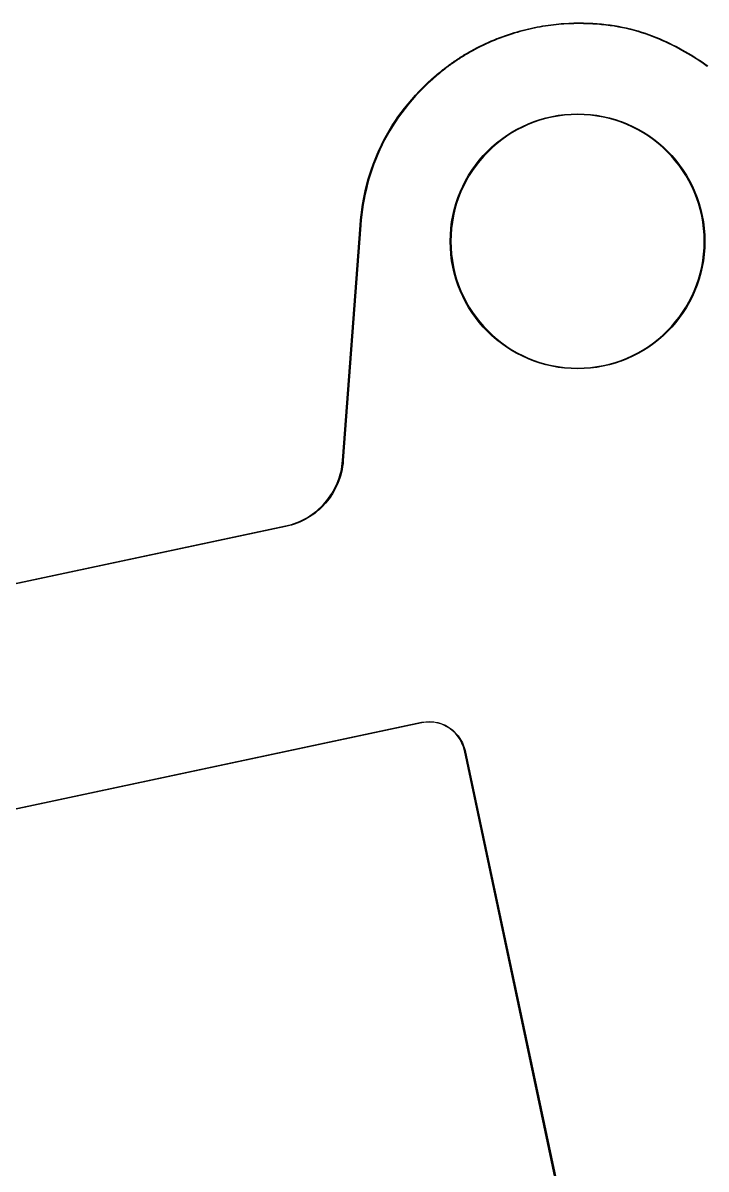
# Model space of a CAD drawing. Extents: x 16 to 355, y -142 to -18.
# Drawn here: x 217.45 to 226.86, y -41.3 to -25.52 of the extents above; entities that cross this region are included whole.
import ezdxf

# ---------------------------------------------------------------- set-up
doc = ezdxf.new("R2010")
doc.units = 0
doc.layers.add('BLACK', color=7, linetype='CONTINUOUS')

msp = doc.modelspace()

# ---------------------------------------------------------------- linework, layer by layer
at = {"layer": 'BLACK', "linetype": 'CONTINUOUS'}
for p, q in [((224.573, -25.5675), (224.611, -25.5609)), ((224.611, -25.5608), (224.649, -25.5547)), ((224.611, -25.5609), (224.611, -25.5608)), ((224.611, -25.5609), (224.611, -25.5609)), ((224.649, -25.5547), (224.687, -25.5491)), ((224.649, -25.5547), (224.649, -25.5547)), ((224.649, -25.5547), (224.649, -25.5547)), ((224.688, -25.559), (224.651, -25.5646)), ((224.687, -25.5491), (224.724, -25.544)), ((224.687, -25.5491), (224.687, -25.5491)), ((224.687, -25.5491), (224.687, -25.5491)), ((224.725, -25.554), (224.688, -25.559)), ((224.724, -25.544), (224.761, -25.5395)), ((224.724, -25.544), (224.724, -25.5441)), ((224.724, -25.5441), (224.724, -25.544)), ((224.762, -25.5494), (224.725, -25.554)), ((224.761, -25.5395), (224.797, -25.5355)), ((224.761, -25.5395), (224.761, -25.5395)), ((224.761, -25.5395), (224.761, -25.5395)), ((224.798, -25.5455), (224.762, -25.5494)), ((224.797, -25.5355), (224.833, -25.532)), ((224.797, -25.5355), (224.797, -25.5355)), ((224.797, -25.5355), (224.797, -25.5355)), ((224.834, -25.542), (224.798, -25.5455)), ((224.833, -25.532), (224.868, -25.5291)), ((224.833, -25.532), (224.833, -25.5321)), ((224.833, -25.5321), (224.833, -25.532)), ((224.869, -25.5391), (224.834, -25.542)), ((224.868, -25.5291), (224.903, -25.5267)), ((224.868, -25.5291), (224.868, -25.5291)), ((224.868, -25.5291), (224.868, -25.5291)), ((224.904, -25.5367), (224.869, -25.5391)), ((224.903, -25.5267), (224.973, -25.523)), ((224.903, -25.5267), (224.903, -25.5267)), ((224.903, -25.5267), (224.903, -25.5267)), ((224.973, -25.533), (224.904, -25.5367)), ((224.973, -25.523), (225.041, -25.5207)), ((224.973, -25.523), (224.973, -25.523)), ((224.973, -25.523), (224.973, -25.523)), ((225.041, -25.5307), (224.973, -25.533)), ((225.041, -25.5207), (225.108, -25.5197)), ((225.041, -25.5207), (225.041, -25.5207)), ((225.041, -25.5207), (225.041, -25.5207)), ((225.108, -25.5297), (225.041, -25.5307)), ((225.108, -25.5197), (225.108, -25.5197)), ((225.108, -25.5197), (225.108, -25.5197)), ((225.108, -25.5197), (225.173, -25.5201)), ((225.173, -25.5301), (225.108, -25.5297)), ((225.173, -25.5201), (225.173, -25.5201)), ((225.173, -25.5201), (225.174, -25.5201)), ((225.237, -25.5317), (225.173, -25.5301)), ((225.174, -25.5201), (225.238, -25.5217)), ((225.301, -25.5346), (225.237, -25.5317)), ((225.238, -25.5217), (225.238, -25.5217)), ((225.238, -25.5217), (225.238, -25.5217)), ((225.238, -25.5217), (225.301, -25.5246)), ((225.301, -25.5246), (225.301, -25.5246)), ((225.301, -25.5246), (225.301, -25.5246)), ((225.301, -25.5246), (225.363, -25.5287)), ((225.362, -25.5386), (225.301, -25.5346)), ((225.423, -25.5439), (225.362, -25.5386)), ((225.363, -25.5287), (225.363, -25.5287)), ((225.363, -25.5287), (225.363, -25.5287)), ((225.363, -25.5287), (225.424, -25.534)), ((225.483, -25.5503), (225.423, -25.5439)), ((225.424, -25.534), (225.424, -25.534)), ((225.424, -25.534), (225.424, -25.534)), ((225.424, -25.534), (225.484, -25.5404)), ((225.541, -25.5579), (225.483, -25.5503)), ((225.484, -25.5404), (225.484, -25.5404)), ((225.484, -25.5404), (225.484, -25.5404)), ((225.484, -25.5404), (225.542, -25.548)), ((225.598, -25.5665), (225.541, -25.5579)), ((225.542, -25.548), (225.542, -25.548)), ((225.542, -25.548), (225.542, -25.548)), ((225.542, -25.548), (225.6, -25.5566)), ((225.6, -25.5566), (225.6, -25.5567)), ((225.6, -25.5567), (225.6, -25.5567)), ((225.6, -25.5567), (225.656, -25.5664)), ((224.021, -25.7203), (224.061, -25.7056)), ((224.064, -25.715), (224.025, -25.7297)), ((224.061, -25.7056), (224.101, -25.6916)), ((224.061, -25.7056), (224.061, -25.7056)), ((224.061, -25.7056), (224.061, -25.7056)), ((224.104, -25.701), (224.064, -25.715)), ((224.101, -25.6915), (224.141, -25.6781)), ((224.101, -25.6916), (224.101, -25.6915)), ((224.101, -25.6916), (224.101, -25.6916)), ((224.144, -25.6875), (224.104, -25.701)), ((224.141, -25.678), (224.181, -25.6651)), ((224.141, -25.6781), (224.141, -25.678)), ((224.141, -25.6781), (224.141, -25.6781)), ((224.184, -25.6747), (224.144, -25.6875)), ((224.181, -25.6651), (224.22, -25.6528)), ((224.181, -25.6651), (224.181, -25.6652)), ((224.181, -25.6652), (224.181, -25.6651)), ((224.223, -25.6624), (224.184, -25.6747)), ((224.22, -25.6528), (224.26, -25.6411)), ((224.22, -25.6528), (224.22, -25.6528)), ((224.22, -25.6528), (224.22, -25.6528)), ((224.263, -25.6507), (224.223, -25.6624)), ((224.223, -25.6624), (224.223, -25.6624)), ((224.26, -25.6411), (224.3, -25.6299)), ((224.26, -25.6411), (224.26, -25.6411)), ((224.26, -25.6411), (224.26, -25.6411)), ((224.303, -25.6395), (224.263, -25.6507)), ((224.3, -25.6299), (224.339, -25.6193)), ((224.3, -25.6299), (224.3, -25.6299)), ((224.3, -25.6299), (224.3, -25.6299)), ((224.342, -25.629), (224.303, -25.6395)), ((224.339, -25.6193), (224.379, -25.6093)), ((224.339, -25.6193), (224.339, -25.6193)), ((224.339, -25.6193), (224.339, -25.6193)), ((224.381, -25.619), (224.342, -25.629)), ((224.379, -25.6093), (224.418, -25.5998)), ((224.379, -25.6093), (224.379, -25.6093)), ((224.379, -25.6093), (224.379, -25.6093)), ((224.421, -25.6095), (224.381, -25.619)), ((224.418, -25.5998), (224.457, -25.5909)), ((224.418, -25.5998), (224.418, -25.5998)), ((224.418, -25.5998), (224.418, -25.5998)), ((224.459, -25.6007), (224.421, -25.6095)), ((224.457, -25.5909), (224.496, -25.5826)), ((224.457, -25.5909), (224.457, -25.5909)), ((224.457, -25.5909), (224.457, -25.5909)), ((224.498, -25.5924), (224.459, -25.6007)), ((224.459, -25.6007), (224.459, -25.6007)), ((224.496, -25.5826), (224.535, -25.5748)), ((224.496, -25.5826), (224.496, -25.5826)), ((224.496, -25.5826), (224.496, -25.5826)), ((224.537, -25.5846), (224.498, -25.5924)), ((224.535, -25.5748), (224.573, -25.5675)), ((224.535, -25.5748), (224.535, -25.5748)), ((224.535, -25.5748), (224.535, -25.5748)), ((224.575, -25.5774), (224.537, -25.5846)), ((224.573, -25.5675), (224.573, -25.5675)), ((224.573, -25.5675), (224.573, -25.5675)), ((224.613, -25.5707), (224.575, -25.5774)), ((224.575, -25.5774), (224.575, -25.5774)), ((224.651, -25.5646), (224.613, -25.5707)), ((224.613, -25.5707), (224.613, -25.5707)), ((225.655, -25.5762), (225.598, -25.5665)), ((225.71, -25.5869), (225.655, -25.5762)), ((225.656, -25.5664), (225.657, -25.5664)), ((225.657, -25.5664), (225.657, -25.5664)), ((225.657, -25.5664), (225.712, -25.5771)), ((225.764, -25.5987), (225.71, -25.5869)), ((225.712, -25.5771), (225.712, -25.5772)), ((225.712, -25.5772), (225.712, -25.5772)), ((225.712, -25.5772), (225.767, -25.5889)), ((225.818, -25.6114), (225.764, -25.5987)), ((225.767, -25.5889), (225.767, -25.5889)), ((225.767, -25.5889), (225.767, -25.5889)), ((225.767, -25.5889), (225.82, -25.6017)), ((225.87, -25.625), (225.818, -25.6114)), ((225.82, -25.6017), (225.82, -25.6017)), ((225.82, -25.6017), (225.82, -25.6017)), ((225.82, -25.6017), (225.873, -25.6153)), ((225.922, -25.6395), (225.87, -25.625)), ((225.873, -25.6153), (225.873, -25.6154)), ((225.873, -25.6154), (225.873, -25.6154)), ((225.873, -25.6154), (225.925, -25.6299)), ((225.973, -25.655), (225.922, -25.6395)), ((225.925, -25.6299), (225.925, -25.63)), ((225.925, -25.63), (225.925, -25.63)), ((225.925, -25.63), (225.976, -25.6454)), ((226.023, -25.6712), (225.973, -25.655)), ((225.976, -25.6454), (225.976, -25.6454)), ((225.976, -25.6454), (225.976, -25.6454)), ((225.976, -25.6454), (226.026, -25.6617)), ((226.072, -25.6883), (226.023, -25.6712)), ((226.026, -25.6617), (226.026, -25.6618)), ((226.026, -25.6618), (226.026, -25.6618)), ((226.026, -25.6618), (226.075, -25.6789)), ((226.121, -25.7062), (226.072, -25.6883)), ((226.075, -25.6789), (226.075, -25.6789)), ((226.075, -25.6789), (226.076, -25.6789)), ((226.076, -25.6789), (226.124, -25.6968)), ((226.168, -25.7248), (226.121, -25.7062)), ((226.124, -25.6968), (226.124, -25.6968)), ((226.124, -25.6968), (226.124, -25.6968)), ((226.124, -25.6968), (226.172, -25.7155)), ((226.172, -25.7155), (226.172, -25.7155)), ((226.172, -25.7155), (226.172, -25.7155)), ((226.172, -25.7155), (226.219, -25.7349)), ((223.669, -25.8796), (223.707, -25.8595)), ((223.712, -25.8683), (223.674, -25.8885)), ((223.707, -25.8595), (223.708, -25.8595)), ((223.708, -25.8595), (223.746, -25.8399)), ((223.708, -25.8595), (223.708, -25.8595)), ((223.75, -25.8489), (223.712, -25.8683)), ((223.712, -25.8683), (223.712, -25.8683)), ((223.746, -25.8399), (223.785, -25.821)), ((223.746, -25.8399), (223.746, -25.8399)), ((223.746, -25.8399), (223.746, -25.8399)), ((223.789, -25.83), (223.75, -25.8489)), ((223.785, -25.821), (223.824, -25.8027)), ((223.785, -25.821), (223.785, -25.821)), ((223.785, -25.821), (223.785, -25.821)), ((223.828, -25.8118), (223.789, -25.83)), ((223.824, -25.8027), (223.863, -25.785)), ((223.824, -25.8027), (223.824, -25.8027)), ((223.824, -25.8027), (223.824, -25.8027)), ((223.867, -25.7942), (223.828, -25.8118)), ((223.863, -25.785), (223.902, -25.7679)), ((223.863, -25.785), (223.863, -25.785)), ((223.863, -25.785), (223.863, -25.785)), ((223.906, -25.7771), (223.867, -25.7942)), ((223.902, -25.7679), (223.942, -25.7515)), ((223.902, -25.7679), (223.902, -25.7679)), ((223.902, -25.7679), (223.902, -25.7679)), ((223.946, -25.7607), (223.906, -25.7771)), ((223.906, -25.7771), (223.906, -25.7771)), ((223.942, -25.7514), (223.981, -25.7356)), ((223.942, -25.7515), (223.942, -25.7514)), ((223.942, -25.7515), (223.942, -25.7515)), ((223.985, -25.7449), (223.946, -25.7607)), ((223.981, -25.7356), (223.981, -25.7356)), ((223.981, -25.7356), (223.982, -25.7356)), ((223.982, -25.7356), (224.021, -25.7203)), ((224.025, -25.7297), (223.985, -25.7449)), ((223.985, -25.7449), (223.985, -25.7449)), ((224.021, -25.7203), (224.021, -25.7203)), ((224.021, -25.7203), (224.021, -25.7203)), ((226.215, -25.7441), (226.168, -25.7248)), ((226.262, -25.7641), (226.215, -25.7441)), ((226.219, -25.7349), (226.219, -25.7349)), ((226.219, -25.7349), (226.219, -25.7349)), ((226.219, -25.7349), (226.266, -25.755)), ((226.307, -25.7848), (226.262, -25.7641)), ((226.266, -25.755), (226.266, -25.755)), ((226.266, -25.755), (226.266, -25.755)), ((226.266, -25.755), (226.312, -25.7757)), ((226.353, -25.8061), (226.307, -25.7848)), ((226.312, -25.7757), (226.312, -25.7758)), ((226.312, -25.7758), (226.312, -25.7758)), ((226.312, -25.7758), (226.357, -25.7971)), ((226.397, -25.8281), (226.353, -25.8061)), ((226.353, -25.8061), (226.353, -25.8061)), ((226.357, -25.7971), (226.357, -25.7972)), ((226.357, -25.7972), (226.357, -25.7972)), ((226.357, -25.7972), (226.402, -25.8191)), ((226.441, -25.8506), (226.397, -25.8281)), ((226.402, -25.8191), (226.402, -25.8191)), ((226.402, -25.8191), (226.402, -25.8192)), ((226.402, -25.8192), (226.446, -25.8417)), ((226.485, -25.8736), (226.441, -25.8506)), ((226.446, -25.8417), (226.446, -25.8417)), ((226.446, -25.8417), (226.446, -25.8417)), ((226.446, -25.8417), (226.489, -25.8648)), ((226.528, -25.8971), (226.485, -25.8736)), ((226.489, -25.8648), (226.489, -25.8648)), ((226.489, -25.8648), (226.489, -25.8648)), ((226.489, -25.8648), (226.533, -25.8884)), ((223.409, -26.0366), (223.426, -26.0256)), ((223.431, -26.0339), (223.415, -26.0449)), ((223.426, -26.0256), (223.442, -26.0146)), ((223.426, -26.0256), (223.426, -26.0256)), ((223.426, -26.0256), (223.426, -26.0256)), ((223.448, -26.023), (223.431, -26.0339)), ((223.431, -26.0339), (223.431, -26.0339)), ((223.442, -26.0146), (223.442, -26.0146)), ((223.442, -26.0146), (223.443, -26.0146)), ((223.443, -26.0146), (223.459, -26.0038)), ((223.465, -26.0121), (223.448, -26.023)), ((223.448, -26.023), (223.448, -26.023)), ((223.459, -26.0037), (223.476, -25.9929)), ((223.459, -26.0038), (223.459, -26.0037)), ((223.459, -26.0037), (223.459, -26.0037)), ((223.481, -26.0014), (223.465, -26.0121)), ((223.465, -26.0121), (223.465, -26.0121)), ((223.476, -25.9929), (223.493, -25.9822)), ((223.476, -25.9929), (223.476, -25.9929)), ((223.476, -25.9929), (223.476, -25.9929)), ((223.498, -25.9907), (223.481, -26.0014)), ((223.481, -26.0014), (223.481, -26.0014)), ((223.493, -25.9822), (223.51, -25.9716)), ((223.493, -25.9822), (223.493, -25.9822)), ((223.493, -25.9822), (223.493, -25.9822)), ((223.515, -25.9801), (223.498, -25.9907)), ((223.51, -25.9716), (223.527, -25.961)), ((223.51, -25.9716), (223.51, -25.9716)), ((223.51, -25.9716), (223.51, -25.9716)), ((223.532, -25.9695), (223.515, -25.9801)), ((223.515, -25.9801), (223.515, -25.9801)), ((223.527, -25.961), (223.545, -25.9506)), ((223.527, -25.961), (223.527, -25.961)), ((223.527, -25.961), (223.527, -25.961)), ((223.55, -25.9591), (223.532, -25.9695)), ((223.532, -25.9695), (223.532, -25.9695)), ((223.545, -25.9505), (223.562, -25.9402)), ((223.545, -25.9506), (223.545, -25.9505)), ((223.545, -25.9505), (223.545, -25.9505)), ((223.567, -25.9488), (223.55, -25.9591)), ((223.55, -25.9591), (223.55, -25.9591)), ((223.562, -25.9401), (223.58, -25.9299)), ((223.562, -25.9402), (223.562, -25.9401)), ((223.562, -25.9402), (223.562, -25.9402)), ((223.585, -25.9385), (223.567, -25.9488)), ((223.567, -25.9488), (223.567, -25.9488)), ((223.58, -25.9298), (223.597, -25.9196)), ((223.58, -25.9299), (223.58, -25.9298)), ((223.58, -25.9299), (223.58, -25.9299)), ((223.602, -25.9283), (223.585, -25.9385)), ((223.585, -25.9385), (223.585, -25.9385)), ((223.597, -25.9196), (223.615, -25.9095)), ((223.597, -25.9196), (223.597, -25.9196)), ((223.597, -25.9196), (223.597, -25.9196)), ((223.62, -25.9182), (223.602, -25.9283)), ((223.615, -25.9095), (223.633, -25.8995)), ((223.615, -25.9095), (223.615, -25.9095)), ((223.615, -25.9095), (223.615, -25.9095)), ((223.638, -25.9082), (223.62, -25.9182)), ((223.62, -25.9182), (223.62, -25.9182)), ((223.633, -25.8994), (223.651, -25.8895)), ((223.633, -25.8995), (223.633, -25.8994)), ((223.633, -25.8995), (223.633, -25.8995)), ((223.656, -25.8983), (223.638, -25.9082)), ((223.651, -25.8895), (223.669, -25.8796)), ((223.651, -25.8895), (223.651, -25.8895)), ((223.651, -25.8895), (223.651, -25.8895)), ((223.674, -25.8885), (223.656, -25.8983)), ((223.656, -25.8983), (223.656, -25.8983)), ((223.669, -25.8796), (223.669, -25.8796)), ((223.669, -25.8796), (223.669, -25.8796)), ((226.57, -25.9211), (226.528, -25.8971)), ((226.533, -25.8884), (226.533, -25.8884)), ((226.533, -25.8884), (226.533, -25.8884)), ((226.533, -25.8884), (226.575, -25.9124)), ((226.612, -25.9456), (226.57, -25.9211)), ((226.575, -25.9124), (226.575, -25.9125)), ((226.575, -25.9125), (226.575, -25.9125)), ((226.575, -25.9125), (226.618, -25.937)), ((226.651, -25.9686), (226.612, -25.9456)), ((226.618, -25.937), (226.618, -25.937)), ((226.618, -25.937), (226.618, -25.937)), ((226.618, -25.937), (226.656, -25.96)), ((226.69, -25.9921), (226.651, -25.9686)), ((226.656, -25.96), (226.656, -25.9601)), ((226.656, -25.9601), (226.656, -25.9601)), ((226.656, -25.9601), (226.695, -25.9836)), ((226.728, -26.0161), (226.69, -25.9921)), ((226.695, -25.9836), (226.695, -25.9836)), ((226.695, -25.9836), (226.695, -25.9836)), ((226.695, -25.9836), (226.733, -26.0077)), ((226.766, -26.0407), (226.728, -26.0161)), ((226.733, -26.0077), (226.733, -26.0077)), ((226.733, -26.0077), (226.733, -26.0077)), ((226.733, -26.0077), (226.771, -26.0323)), ((226.771, -26.0323), (226.771, -26.0323)), ((226.771, -26.0323), (226.771, -26.0323)), ((226.771, -26.0323), (226.809, -26.0575)), ((223.192, -26.1986), (223.206, -26.1866)), ((223.206, -26.1866), (223.221, -26.1747)), ((223.206, -26.1866), (223.206, -26.1866)), ((223.206, -26.1866), (223.206, -26.1866)), ((223.228, -26.1825), (223.213, -26.1944)), ((223.221, -26.1747), (223.236, -26.1628)), ((223.221, -26.1747), (223.221, -26.1747)), ((223.221, -26.1747), (223.221, -26.1747)), ((223.243, -26.1706), (223.228, -26.1825)), ((223.228, -26.1825), (223.228, -26.1825)), ((223.236, -26.1628), (223.252, -26.151)), ((223.236, -26.1628), (223.236, -26.1628)), ((223.236, -26.1628), (223.236, -26.1628)), ((223.258, -26.1589), (223.243, -26.1706)), ((223.243, -26.1706), (223.243, -26.1706)), ((223.252, -26.151), (223.267, -26.1392)), ((223.252, -26.151), (223.252, -26.151)), ((223.252, -26.151), (223.252, -26.151)), ((223.273, -26.1472), (223.258, -26.1589)), ((223.258, -26.1589), (223.258, -26.1589)), ((223.267, -26.1392), (223.282, -26.1276)), ((223.267, -26.1392), (223.267, -26.1392)), ((223.267, -26.1392), (223.267, -26.1392)), ((223.288, -26.1355), (223.273, -26.1472)), ((223.273, -26.1472), (223.273, -26.1472)), ((223.282, -26.1275), (223.298, -26.1159)), ((223.282, -26.1276), (223.282, -26.1275)), ((223.282, -26.1276), (223.282, -26.1276)), ((223.304, -26.1239), (223.288, -26.1355)), ((223.288, -26.1355), (223.288, -26.1355)), ((223.298, -26.1159), (223.313, -26.1044)), ((223.298, -26.1159), (223.298, -26.1159)), ((223.298, -26.1159), (223.298, -26.1159)), ((223.319, -26.1124), (223.304, -26.1239)), ((223.304, -26.1239), (223.304, -26.1239)), ((223.313, -26.1044), (223.329, -26.0929)), ((223.313, -26.1044), (223.313, -26.1044)), ((223.313, -26.1044), (223.313, -26.1044)), ((223.335, -26.101), (223.319, -26.1124)), ((223.319, -26.1124), (223.319, -26.1124)), ((223.329, -26.0929), (223.345, -26.0815)), ((223.329, -26.0929), (223.329, -26.0929)), ((223.329, -26.0929), (223.329, -26.0929)), ((223.351, -26.0896), (223.335, -26.101)), ((223.345, -26.0815), (223.361, -26.0702)), ((223.345, -26.0815), (223.345, -26.0815)), ((223.345, -26.0815), (223.345, -26.0815)), ((223.367, -26.0783), (223.351, -26.0896)), ((223.351, -26.0896), (223.351, -26.0896)), ((223.361, -26.0702), (223.377, -26.0589)), ((223.361, -26.0702), (223.361, -26.0702)), ((223.361, -26.0702), (223.361, -26.0702)), ((223.383, -26.0671), (223.367, -26.0783)), ((223.367, -26.0783), (223.367, -26.0783)), ((223.377, -26.0589), (223.393, -26.0477)), ((223.377, -26.0589), (223.377, -26.0589)), ((223.377, -26.0589), (223.377, -26.0589)), ((223.399, -26.056), (223.383, -26.0671)), ((223.383, -26.0671), (223.383, -26.0671)), ((223.393, -26.0477), (223.409, -26.0366)), ((223.393, -26.0477), (223.393, -26.0477)), ((223.393, -26.0477), (223.393, -26.0477)), ((223.415, -26.0449), (223.399, -26.056)), ((223.399, -26.056), (223.399, -26.056)), ((223.409, -26.0366), (223.409, -26.0366)), ((223.409, -26.0366), (223.409, -26.0366)), ((223.415, -26.0449), (223.415, -26.0449)), ((226.804, -26.0658), (226.766, -26.0407)), ((226.841, -26.0916), (226.804, -26.0658)), ((226.809, -26.0575), (226.809, -26.0576)), ((226.809, -26.0576), (226.809, -26.0576)), ((226.809, -26.0576), (226.847, -26.0834)), ((226.879, -26.1181), (226.841, -26.0916)), ((226.847, -26.0834), (226.847, -26.0834)), ((226.847, -26.0834), (226.847, -26.0834)), ((226.847, -26.0834), (226.885, -26.1099)), ((222.968, -26.3997), (223.026, -26.344)), ((223.026, -26.3439), (223.086, -26.289)), ((223.026, -26.344), (223.026, -26.3439)), ((223.026, -26.3439), (223.026, -26.3439)), ((223.093, -26.2965), (223.033, -26.3512)), ((223.086, -26.289), (223.148, -26.235)), ((223.086, -26.289), (223.086, -26.289)), ((223.086, -26.289), (223.086, -26.289)), ((223.154, -26.2426), (223.093, -26.2965)), ((223.148, -26.235), (223.162, -26.2228)), ((223.148, -26.235), (223.148, -26.235)), ((223.148, -26.235), (223.148, -26.235)), ((223.169, -26.2305), (223.154, -26.2426)), ((223.162, -26.2228), (223.177, -26.2107)), ((223.162, -26.2228), (223.162, -26.2228)), ((223.162, -26.2228), (223.162, -26.2228)), ((223.183, -26.2184), (223.169, -26.2305)), ((223.169, -26.2305), (223.169, -26.2305)), ((223.177, -26.2107), (223.192, -26.1986)), ((223.177, -26.2107), (223.177, -26.2107)), ((223.177, -26.2107), (223.177, -26.2107)), ((223.198, -26.2064), (223.183, -26.2184)), ((223.183, -26.2184), (223.183, -26.2184)), ((223.192, -26.1986), (223.192, -26.1986)), ((223.192, -26.1986), (223.192, -26.1986)), ((223.213, -26.1944), (223.198, -26.2064)), ((223.198, -26.2064), (223.198, -26.2064)), ((223.213, -26.1944), (223.213, -26.1944)), ((222.858, -26.5139), (222.912, -26.4564)), ((222.919, -26.4633), (222.865, -26.5206)), ((222.912, -26.4563), (222.968, -26.3998)), ((222.912, -26.4564), (222.912, -26.4563)), ((222.912, -26.4564), (222.912, -26.4564)), ((222.975, -26.4068), (222.919, -26.4633)), ((222.968, -26.3998), (222.968, -26.3997)), ((222.968, -26.3997), (222.968, -26.3997)), ((223.033, -26.3512), (222.975, -26.4068)), ((222.708, -26.6912), (222.756, -26.6314)), ((222.763, -26.6377), (222.715, -26.6974)), ((222.756, -26.6313), (222.806, -26.5723)), ((222.756, -26.6314), (222.756, -26.6313)), ((222.756, -26.6314), (222.756, -26.6314)), ((222.813, -26.5788), (222.763, -26.6377)), ((222.806, -26.5722), (222.858, -26.5139)), ((222.806, -26.5723), (222.806, -26.5722)), ((222.806, -26.5723), (222.806, -26.5723)), ((222.865, -26.5206), (222.813, -26.5788)), ((222.858, -26.5139), (222.858, -26.5139)), ((222.858, -26.5139), (222.858, -26.5139)), ((222.575, -26.8754), (222.617, -26.8134)), ((222.625, -26.8191), (222.583, -26.881)), ((222.617, -26.8133), (222.661, -26.752)), ((222.617, -26.8134), (222.617, -26.8133)), ((222.617, -26.8133), (222.617, -26.8133)), ((222.669, -26.7579), (222.625, -26.8191)), ((222.661, -26.7519), (222.707, -26.6913)), ((222.661, -26.752), (222.661, -26.7519)), ((222.661, -26.752), (222.661, -26.752)), ((222.715, -26.6974), (222.669, -26.7579)), ((222.707, -26.6913), (222.708, -26.6913)), ((222.708, -26.6913), (222.708, -26.6912)), ((224.654, -26.8267), (224.738, -26.8071)), ((224.74, -26.8169), (224.656, -26.8364)), ((224.738, -26.8071), (224.825, -26.7917)), ((224.738, -26.8071), (224.738, -26.8072)), ((224.738, -26.8072), (224.738, -26.8071)), ((224.826, -26.8016), (224.74, -26.8169)), ((224.825, -26.7917), (224.912, -26.7805)), ((224.825, -26.7917), (224.825, -26.7917)), ((224.825, -26.7917), (224.825, -26.7917)), ((224.914, -26.7905), (224.826, -26.8016)), ((224.912, -26.7805), (224.913, -26.7806)), ((224.913, -26.7805), (225.002, -26.7738)), ((224.913, -26.7806), (224.913, -26.7805)), ((225.002, -26.7837), (224.914, -26.7905)), ((225.002, -26.7737), (225.092, -26.7715)), ((225.002, -26.7738), (225.002, -26.7737)), ((225.002, -26.7738), (225.002, -26.7738)), ((225.092, -26.7815), (225.002, -26.7837)), ((225.092, -26.7715), (225.092, -26.7715)), ((225.092, -26.7715), (225.092, -26.7715)), ((225.092, -26.7715), (225.182, -26.7737)), ((225.182, -26.7837), (225.092, -26.7815)), ((225.182, -26.7737), (225.182, -26.7738)), ((225.182, -26.7738), (225.182, -26.7738)), ((225.182, -26.7738), (225.271, -26.7805)), ((225.27, -26.7905), (225.182, -26.7837)), ((225.358, -26.8016), (225.27, -26.7905)), ((225.271, -26.7805), (225.271, -26.7806)), ((225.271, -26.7806), (225.272, -26.7805)), ((225.272, -26.7805), (225.359, -26.7917)), ((225.444, -26.8169), (225.358, -26.8016)), ((225.359, -26.7917), (225.359, -26.7917)), ((225.359, -26.7917), (225.359, -26.7917)), ((225.359, -26.7917), (225.446, -26.8071)), ((225.528, -26.8364), (225.444, -26.8169)), ((225.446, -26.8071), (225.446, -26.8072)), ((225.446, -26.8072), (225.446, -26.8071)), ((225.446, -26.8071), (225.531, -26.8267)), ((222.495, -27.0016), (222.534, -26.9383)), ((222.543, -26.9435), (222.504, -27.0068)), ((222.534, -26.9382), (222.575, -26.8755)), ((222.534, -26.9383), (222.534, -26.9382)), ((222.534, -26.9382), (222.534, -26.9382)), ((222.583, -26.881), (222.543, -26.9435)), ((222.575, -26.8755), (222.575, -26.8754)), ((222.575, -26.8754), (222.575, -26.8754)), ((224.256, -26.9832), (224.331, -26.9446)), ((224.336, -26.9535), (224.26, -26.9921)), ((224.331, -26.9445), (224.409, -26.9094)), ((224.331, -26.9446), (224.331, -26.9445)), ((224.331, -26.9446), (224.331, -26.9446)), ((224.413, -26.9186), (224.336, -26.9535)), ((224.409, -26.9093), (224.489, -26.878)), ((224.409, -26.9094), (224.409, -26.9093)), ((224.409, -26.9094), (224.409, -26.9094)), ((224.492, -26.8873), (224.413, -26.9186)), ((224.489, -26.8779), (224.57, -26.8504)), ((224.489, -26.878), (224.489, -26.8779)), ((224.489, -26.878), (224.489, -26.878)), ((224.573, -26.8599), (224.492, -26.8873)), ((224.57, -26.8503), (224.653, -26.8267)), ((224.57, -26.8504), (224.57, -26.8503)), ((224.57, -26.8504), (224.57, -26.8504)), ((224.656, -26.8364), (224.573, -26.8599)), ((224.653, -26.8267), (224.653, -26.8268)), ((224.653, -26.8268), (224.654, -26.8267)), ((225.611, -26.8599), (225.528, -26.8364)), ((225.531, -26.8267), (225.531, -26.8268)), ((225.531, -26.8268), (225.531, -26.8267)), ((225.531, -26.8267), (225.614, -26.8503)), ((225.692, -26.8873), (225.611, -26.8599)), ((225.614, -26.8503), (225.614, -26.8504)), ((225.614, -26.8504), (225.614, -26.8504)), ((225.614, -26.8504), (225.695, -26.8779)), ((225.771, -26.9186), (225.692, -26.8873)), ((225.695, -26.8779), (225.695, -26.878)), ((225.695, -26.878), (225.696, -26.878)), ((225.696, -26.878), (225.775, -26.9093)), ((225.849, -26.9535), (225.771, -26.9186)), ((225.775, -26.9093), (225.775, -26.9094)), ((225.775, -26.9094), (225.775, -26.9094)), ((225.775, -26.9094), (225.853, -26.9445)), ((225.924, -26.9921), (225.849, -26.9535)), ((225.853, -26.9445), (225.853, -26.9446)), ((225.853, -26.9446), (225.853, -26.9446)), ((225.853, -26.9446), (225.928, -26.9832)), ((222.391, -27.1957), (222.424, -27.1305)), ((222.433, -27.1351), (222.4, -27.2002)), ((222.424, -27.1304), (222.459, -27.0658)), ((222.424, -27.1305), (222.424, -27.1304)), ((222.424, -27.1305), (222.424, -27.1305)), ((222.467, -27.0706), (222.433, -27.1351)), ((222.459, -27.0657), (222.495, -27.0017)), ((222.459, -27.0658), (222.459, -27.0657)), ((222.459, -27.0658), (222.459, -27.0658)), ((222.504, -27.0068), (222.467, -27.0706)), ((222.495, -27.0017), (222.495, -27.0016)), ((222.495, -27.0017), (222.495, -27.0017)), ((223.976, -27.1721), (224.042, -27.1202)), ((224.048, -27.1281), (223.982, -27.1799)), ((224.042, -27.12), (224.111, -27.0713)), ((224.042, -27.1202), (224.042, -27.12)), ((224.042, -27.1202), (224.042, -27.1202)), ((224.116, -27.0795), (224.048, -27.1281)), ((224.111, -27.0711), (224.182, -27.0256)), ((224.111, -27.0712), (224.111, -27.0711)), ((224.111, -27.0713), (224.111, -27.0712)), ((224.187, -27.0341), (224.116, -27.0795)), ((224.182, -27.0255), (224.255, -26.9833)), ((224.182, -27.0256), (224.182, -27.0255)), ((224.182, -27.0256), (224.182, -27.0256)), ((224.26, -26.9921), (224.187, -27.0341)), ((224.255, -26.9833), (224.256, -26.9833)), ((224.256, -26.9833), (224.256, -26.9832)), ((225.997, -27.0341), (225.924, -26.9921)), ((225.928, -26.9832), (225.929, -26.9833)), ((225.929, -26.9833), (225.929, -26.9833)), ((225.929, -26.9833), (226.002, -27.0255)), ((226.068, -27.0795), (225.997, -27.0341)), ((226.002, -27.0255), (226.002, -27.0256)), ((226.002, -27.0256), (226.002, -27.0256)), ((226.002, -27.0256), (226.073, -27.0711)), ((226.136, -27.1281), (226.068, -27.0795)), ((226.073, -27.0711), (226.073, -27.0712)), ((226.073, -27.0712), (226.073, -27.0713)), ((226.073, -27.0713), (226.142, -27.12)), ((226.202, -27.1799), (226.136, -27.1281)), ((226.142, -27.12), (226.142, -27.1202)), ((226.142, -27.1202), (226.142, -27.1202)), ((226.142, -27.1202), (226.208, -27.1721)), ((222.33, -27.328), (222.359, -27.2617)), ((222.368, -27.2658), (222.339, -27.332)), ((222.359, -27.2616), (222.391, -27.1958)), ((222.359, -27.2617), (222.359, -27.2616)), ((222.359, -27.2617), (222.359, -27.2617)), ((222.4, -27.2002), (222.368, -27.2658)), ((222.391, -27.1958), (222.391, -27.1957)), ((222.391, -27.1958), (222.391, -27.1958)), ((223.793, -27.3464), (223.851, -27.2856)), ((223.858, -27.2926), (223.8, -27.3532)), ((223.851, -27.2854), (223.912, -27.2275)), ((223.851, -27.2855), (223.851, -27.2854)), ((223.851, -27.2856), (223.851, -27.2855)), ((223.919, -27.2348), (223.858, -27.2926)), ((223.912, -27.2273), (223.976, -27.1723)), ((223.912, -27.2274), (223.912, -27.2273)), ((223.912, -27.2275), (223.912, -27.2274)), ((223.982, -27.1799), (223.919, -27.2348)), ((223.976, -27.1723), (223.976, -27.1721)), ((223.976, -27.1723), (223.976, -27.1723)), ((226.265, -27.2348), (226.202, -27.1799)), ((226.208, -27.1721), (226.208, -27.1723)), ((226.208, -27.1723), (226.208, -27.1723)), ((226.208, -27.1723), (226.272, -27.2273)), ((226.326, -27.2926), (226.265, -27.2348)), ((226.272, -27.2273), (226.272, -27.2274)), ((226.272, -27.2274), (226.272, -27.2275)), ((226.272, -27.2275), (226.333, -27.2854)), ((226.384, -27.3532), (226.326, -27.2926)), ((226.333, -27.2854), (226.333, -27.2855)), ((226.333, -27.2855), (226.333, -27.2856)), ((226.333, -27.2856), (226.391, -27.3464)), ((222.276, -27.4624), (222.302, -27.3951)), ((222.311, -27.3988), (222.285, -27.4659)), ((222.302, -27.395), (222.33, -27.3281)), ((222.302, -27.3951), (222.302, -27.395)), ((222.302, -27.395), (222.302, -27.395)), ((222.339, -27.332), (222.311, -27.3988)), ((222.33, -27.3281), (222.33, -27.328)), ((222.33, -27.3281), (222.33, -27.3281)), ((223.686, -27.4763), (223.738, -27.4102)), ((223.746, -27.4165), (223.694, -27.4824)), ((223.738, -27.41), (223.793, -27.3465)), ((223.738, -27.4101), (223.738, -27.41)), ((223.738, -27.4102), (223.738, -27.4101)), ((223.8, -27.3532), (223.746, -27.4165)), ((223.793, -27.3465), (223.793, -27.3464)), ((223.793, -27.3465), (223.793, -27.3465)), ((226.439, -27.4165), (226.384, -27.3532)), ((226.391, -27.3464), (226.391, -27.3465)), ((226.391, -27.3465), (226.391, -27.3465)), ((226.391, -27.3465), (226.446, -27.41)), ((226.49, -27.4824), (226.439, -27.4165)), ((226.446, -27.41), (226.446, -27.4101)), ((226.446, -27.4101), (226.446, -27.4102)), ((226.446, -27.4102), (226.498, -27.4763)), ((222.208, -27.6676), (222.229, -27.5989)), ((222.239, -27.6018), (222.218, -27.6705)), ((222.229, -27.5988), (222.252, -27.5305)), ((222.229, -27.5989), (222.229, -27.5988)), ((222.229, -27.5988), (222.229, -27.5988)), ((222.261, -27.5337), (222.239, -27.6018)), ((222.252, -27.5304), (222.276, -27.4626)), ((222.252, -27.5305), (222.252, -27.5304)), ((222.252, -27.5304), (222.252, -27.5304)), ((222.285, -27.4659), (222.261, -27.5337)), ((222.276, -27.4625), (222.276, -27.4624)), ((222.276, -27.4626), (222.276, -27.4625)), ((223.591, -27.6163), (223.637, -27.5453)), ((223.645, -27.5508), (223.6, -27.6216)), ((223.637, -27.5451), (223.686, -27.4765)), ((223.637, -27.5452), (223.637, -27.5451)), ((223.637, -27.5453), (223.637, -27.5452)), ((223.694, -27.4824), (223.645, -27.5508)), ((223.686, -27.4764), (223.686, -27.4763)), ((223.686, -27.4765), (223.686, -27.4764)), ((226.539, -27.5508), (226.49, -27.4824)), ((226.498, -27.4763), (226.498, -27.4764)), ((226.498, -27.4764), (226.498, -27.4765)), ((226.498, -27.4765), (226.547, -27.5451)), ((226.584, -27.6216), (226.539, -27.5508)), ((226.547, -27.5451), (226.547, -27.5452)), ((226.547, -27.5452), (226.547, -27.5453)), ((226.547, -27.5453), (226.593, -27.6163)), ((222.172, -27.8065), (222.189, -27.737)), ((222.199, -27.7395), (222.182, -27.8089)), ((222.189, -27.7369), (222.208, -27.6677)), ((222.189, -27.737), (222.189, -27.7369)), ((222.189, -27.7369), (222.189, -27.7369)), ((222.218, -27.6705), (222.199, -27.7395)), ((222.208, -27.6677), (222.208, -27.6676)), ((222.208, -27.6677), (222.208, -27.6677)), ((223.475, -27.8432), (223.51, -27.7657)), ((223.519, -27.7699), (223.484, -27.8472)), ((223.51, -27.7655), (223.549, -27.69)), ((223.51, -27.7656), (223.51, -27.7655)), ((223.51, -27.7657), (223.51, -27.7656)), ((223.558, -27.6947), (223.519, -27.7699)), ((223.549, -27.6898), (223.591, -27.6165)), ((223.549, -27.6899), (223.549, -27.6898)), ((223.549, -27.69), (223.549, -27.6899)), ((223.6, -27.6216), (223.558, -27.6947)), ((223.591, -27.6165), (223.591, -27.6163)), ((223.591, -27.6165), (223.591, -27.6165)), ((226.626, -27.6947), (226.584, -27.6216)), ((226.593, -27.6163), (226.593, -27.6165)), ((226.593, -27.6165), (226.593, -27.6165)), ((226.593, -27.6165), (226.635, -27.6898)), ((226.665, -27.7699), (226.626, -27.6947)), ((226.635, -27.6898), (226.635, -27.6899)), ((226.635, -27.6899), (226.635, -27.69)), ((226.635, -27.69), (226.674, -27.7655)), ((226.7, -27.8472), (226.665, -27.7699)), ((226.674, -27.7655), (226.674, -27.7656)), ((226.674, -27.7656), (226.674, -27.7657)), ((226.674, -27.7657), (226.709, -27.8432)), ((222.142, -27.9469), (222.156, -27.8767)), ((222.166, -27.8787), (222.152, -27.9488)), ((222.156, -27.8765), (222.172, -27.8066)), ((222.156, -27.8766), (222.156, -27.8765)), ((222.156, -27.8767), (222.156, -27.8766)), ((222.182, -27.8089), (222.166, -27.8787)), ((222.172, -27.8066), (222.172, -27.8065)), ((222.172, -27.8066), (222.172, -27.8066)), ((223.416, -28.0045), (223.444, -27.9231)), ((223.453, -27.9265), (223.426, -28.0075)), ((223.444, -27.9229), (223.475, -27.8434)), ((223.444, -27.923), (223.444, -27.9229)), ((223.444, -27.9231), (223.444, -27.923)), ((223.484, -27.8472), (223.453, -27.9265)), ((223.475, -27.8434), (223.475, -27.8432)), ((223.475, -27.8434), (223.475, -27.8434)), ((226.731, -27.9265), (226.7, -27.8472)), ((226.709, -27.8432), (226.709, -27.8434)), ((226.709, -27.8434), (226.709, -27.8434)), ((226.709, -27.8434), (226.741, -27.9229)), ((226.759, -28.0075), (226.731, -27.9265)), ((226.741, -27.9229), (226.741, -27.923)), ((226.741, -27.923), (226.741, -27.9231)), ((226.741, -27.9231), (226.768, -28.0045)), ((222.118, -28.0886), (222.129, -28.0177)), ((222.139, -28.0193), (222.128, -28.0901)), ((222.129, -28.0176), (222.142, -27.947)), ((222.129, -28.0177), (222.129, -28.0176)), ((222.129, -28.0177), (222.129, -28.0177)), ((222.152, -27.9488), (222.139, -28.0193)), ((222.142, -27.947), (222.142, -27.9469)), ((222.142, -27.947), (222.142, -27.947)), ((223.392, -28.0877), (223.416, -28.0047)), ((223.426, -28.0075), (223.402, -28.0904)), ((223.416, -28.0046), (223.416, -28.0045)), ((223.416, -28.0047), (223.416, -28.0046)), ((226.782, -28.0904), (226.759, -28.0075)), ((226.768, -28.0045), (226.768, -28.0046)), ((226.768, -28.0046), (226.768, -28.0047)), ((226.768, -28.0047), (226.792, -28.0877)), ((222.095, -28.3032), (222.101, -28.2315)), ((222.101, -28.2314), (222.109, -28.16)), ((222.102, -28.2315), (222.101, -28.2314)), ((222.101, -28.2315), (222.102, -28.2315)), ((222.111, -28.2324), (222.105, -28.304)), ((222.109, -28.1599), (222.118, -28.0887)), ((222.109, -28.16), (222.109, -28.1599)), ((222.109, -28.1599), (222.109, -28.1599)), ((222.119, -28.1611), (222.111, -28.2324)), ((222.118, -28.0887), (222.118, -28.0886)), ((222.118, -28.0887), (222.118, -28.0887)), ((222.128, -28.0901), (222.119, -28.1611)), ((223.357, -28.2591), (223.373, -28.1729)), ((223.382, -28.1748), (223.367, -28.2607)), ((223.373, -28.1727), (223.392, -28.088)), ((223.373, -28.1728), (223.373, -28.1727)), ((223.373, -28.1729), (223.373, -28.1728)), ((223.402, -28.0904), (223.382, -28.1748)), ((223.392, -28.0879), (223.392, -28.0877)), ((223.392, -28.088), (223.392, -28.0879)), ((226.802, -28.1748), (226.782, -28.0904)), ((226.792, -28.0877), (226.792, -28.0879)), ((226.792, -28.0879), (226.792, -28.088)), ((226.792, -28.088), (226.811, -28.1727)), ((226.817, -28.2607), (226.802, -28.1748)), ((226.811, -28.1727), (226.811, -28.1728)), ((226.811, -28.1728), (226.811, -28.1729)), ((226.811, -28.1729), (226.827, -28.2591)), ((221.854, -31.5442), (222.095, -28.3032)), ((222.105, -28.304), (221.864, -31.545)), ((222.095, -28.3032), (222.095, -28.3032)), ((222.095, -28.3032), (222.095, -28.3032)), ((223.339, -28.436), (223.346, -28.3472)), ((223.346, -28.3469), (223.357, -28.2593)), ((223.346, -28.347), (223.346, -28.3469)), ((223.346, -28.3472), (223.346, -28.347)), ((223.356, -28.348), (223.349, -28.4367)), ((223.367, -28.2607), (223.356, -28.348)), ((223.357, -28.2592), (223.357, -28.2591)), ((223.357, -28.2593), (223.357, -28.2592)), ((226.828, -28.348), (226.817, -28.2607)), ((226.827, -28.2591), (226.827, -28.2592)), ((226.827, -28.2592), (226.827, -28.2593)), ((226.827, -28.2593), (226.838, -28.3469)), ((226.835, -28.4367), (226.828, -28.348)), ((226.838, -28.3469), (226.838, -28.347)), ((226.838, -28.347), (226.838, -28.3472)), ((226.838, -28.3472), (226.845, -28.436)), ((223.337, -28.5263), (223.339, -28.4363)), ((223.337, -28.5265), (223.337, -28.5263)), ((223.337, -28.5266), (223.337, -28.5265)), ((223.339, -28.6166), (223.337, -28.5266)), ((223.339, -28.4362), (223.339, -28.436)), ((223.339, -28.4363), (223.339, -28.4362)), ((223.349, -28.4367), (223.347, -28.5265)), ((223.347, -28.5265), (223.349, -28.6162)), ((226.837, -28.5265), (226.835, -28.4367)), ((226.835, -28.6162), (226.837, -28.5265)), ((226.845, -28.436), (226.845, -28.4362)), ((226.845, -28.4362), (226.845, -28.4363)), ((226.845, -28.4363), (226.847, -28.5263)), ((226.847, -28.5266), (226.845, -28.6166)), ((226.847, -28.5263), (226.847, -28.5265)), ((226.847, -28.5265), (226.847, -28.5266)), ((223.339, -28.6168), (223.339, -28.6166)), ((223.339, -28.6169), (223.339, -28.6168)), ((223.346, -28.7058), (223.339, -28.6169)), ((223.346, -28.7059), (223.346, -28.7058)), ((223.346, -28.706), (223.346, -28.7059)), ((223.357, -28.7936), (223.346, -28.706)), ((223.349, -28.6162), (223.356, -28.7049)), ((223.356, -28.7049), (223.367, -28.7922)), ((226.817, -28.7922), (226.828, -28.7049)), ((226.838, -28.706), (226.827, -28.7936)), ((226.828, -28.7049), (226.835, -28.6162)), ((226.845, -28.6169), (226.838, -28.7058)), ((226.838, -28.7058), (226.838, -28.7059)), ((226.838, -28.7059), (226.838, -28.706)), ((226.845, -28.6166), (226.845, -28.6168)), ((226.845, -28.6168), (226.845, -28.6169)), ((223.357, -28.7937), (223.357, -28.7936)), ((223.357, -28.7938), (223.357, -28.7937)), ((223.373, -28.88), (223.357, -28.7938)), ((223.367, -28.7922), (223.382, -28.8781)), ((226.802, -28.8781), (226.817, -28.7922)), ((226.827, -28.7938), (226.811, -28.88)), ((226.827, -28.7936), (226.827, -28.7937)), ((226.827, -28.7937), (226.827, -28.7938)), ((223.373, -28.8801), (223.373, -28.88)), ((223.373, -28.8803), (223.373, -28.8801)), ((223.392, -28.9649), (223.373, -28.8803)), ((223.382, -28.8781), (223.402, -28.9626)), ((223.392, -28.965), (223.392, -28.9649)), ((223.392, -28.9652), (223.392, -28.965)), ((223.416, -29.0482), (223.392, -28.9652)), ((223.402, -28.9626), (223.426, -29.0454)), ((226.759, -29.0454), (226.782, -28.9626)), ((226.792, -28.9652), (226.768, -29.0482)), ((226.782, -28.9626), (226.802, -28.8781)), ((226.811, -28.8803), (226.792, -28.9649)), ((226.792, -28.9649), (226.792, -28.965)), ((226.792, -28.965), (226.792, -28.9652)), ((226.811, -28.88), (226.811, -28.8801)), ((226.811, -28.8801), (226.811, -28.8803)), ((223.416, -29.0483), (223.416, -29.0482)), ((223.416, -29.0485), (223.416, -29.0483)), ((223.444, -29.1298), (223.416, -29.0485)), ((223.426, -29.0454), (223.453, -29.1265)), ((223.444, -29.1299), (223.444, -29.1298)), ((223.444, -29.13), (223.444, -29.1299)), ((223.475, -29.2095), (223.444, -29.13)), ((223.453, -29.1265), (223.484, -29.2057)), ((226.7, -29.2057), (226.731, -29.1264)), ((226.741, -29.13), (226.709, -29.2095)), ((226.731, -29.1264), (226.759, -29.0454)), ((226.768, -29.0485), (226.741, -29.1298)), ((226.741, -29.1298), (226.741, -29.1299)), ((226.741, -29.1299), (226.741, -29.13)), ((226.768, -29.0482), (226.768, -29.0483)), ((226.768, -29.0483), (226.768, -29.0485)), ((223.475, -29.2096), (223.475, -29.2095)), ((223.475, -29.2097), (223.475, -29.2096)), ((223.51, -29.2872), (223.475, -29.2097)), ((223.484, -29.2057), (223.519, -29.283)), ((223.51, -29.2873), (223.51, -29.2872)), ((223.51, -29.2874), (223.51, -29.2873)), ((223.549, -29.3629), (223.51, -29.2874)), ((223.519, -29.283), (223.558, -29.3582)), ((226.626, -29.3582), (226.665, -29.283)), ((226.674, -29.2874), (226.635, -29.3629)), ((226.665, -29.283), (226.7, -29.2057)), ((226.709, -29.2097), (226.674, -29.2872)), ((226.674, -29.2872), (226.674, -29.2873)), ((226.674, -29.2873), (226.674, -29.2874)), ((226.709, -29.2095), (226.709, -29.2096)), ((226.709, -29.2096), (226.709, -29.2097)), ((223.549, -29.363), (223.549, -29.3629)), ((223.549, -29.3631), (223.549, -29.363)), ((223.591, -29.4364), (223.549, -29.3631)), ((223.558, -29.3582), (223.6, -29.4313)), ((223.591, -29.4365), (223.591, -29.4364)), ((223.591, -29.4366), (223.591, -29.4365)), ((223.637, -29.5076), (223.591, -29.4366)), ((223.6, -29.4313), (223.645, -29.5021)), ((223.645, -29.5021), (223.694, -29.5705)), ((226.49, -29.5705), (226.539, -29.5021)), ((226.539, -29.5021), (226.584, -29.4313)), ((226.593, -29.4366), (226.547, -29.5076)), ((226.584, -29.4313), (226.626, -29.3582)), ((226.635, -29.3631), (226.593, -29.4364)), ((226.593, -29.4364), (226.593, -29.4365)), ((226.593, -29.4365), (226.593, -29.4366)), ((226.635, -29.3629), (226.635, -29.363)), ((226.635, -29.363), (226.635, -29.3631)), ((223.637, -29.5077), (223.637, -29.5076)), ((223.637, -29.5078), (223.637, -29.5077)), ((223.686, -29.5764), (223.637, -29.5078)), ((223.686, -29.5765), (223.686, -29.5764)), ((223.686, -29.5766), (223.686, -29.5765)), ((223.738, -29.6427), (223.686, -29.5766)), ((223.694, -29.5705), (223.746, -29.6364)), ((223.738, -29.6428), (223.738, -29.6427)), ((223.738, -29.6429), (223.738, -29.6428)), ((223.793, -29.7064), (223.738, -29.6429)), ((223.746, -29.6364), (223.8, -29.6998)), ((226.384, -29.6997), (226.439, -29.6364)), ((226.446, -29.6429), (226.391, -29.7064)), ((226.439, -29.6364), (226.49, -29.5705)), ((226.498, -29.5766), (226.446, -29.6427)), ((226.446, -29.6427), (226.446, -29.6428)), ((226.446, -29.6428), (226.446, -29.6429)), ((226.547, -29.5078), (226.498, -29.5764)), ((226.498, -29.5764), (226.498, -29.5765)), ((226.498, -29.5765), (226.498, -29.5766)), ((226.547, -29.5076), (226.547, -29.5077)), ((226.547, -29.5077), (226.547, -29.5078)), ((223.793, -29.7065), (223.793, -29.7064)), ((223.793, -29.7066), (223.793, -29.7065)), ((223.851, -29.7673), (223.793, -29.7066)), ((223.8, -29.6998), (223.858, -29.7604)), ((223.851, -29.7674), (223.851, -29.7673)), ((223.851, -29.7675), (223.851, -29.7674)), ((223.912, -29.8255), (223.851, -29.7675)), ((223.858, -29.7604), (223.919, -29.8181)), ((223.919, -29.8181), (223.982, -29.873)), ((226.202, -29.873), (226.265, -29.8181)), ((226.265, -29.8181), (226.326, -29.7604)), ((226.333, -29.7675), (226.272, -29.8255)), ((226.326, -29.7604), (226.384, -29.6997)), ((226.391, -29.7066), (226.333, -29.7673)), ((226.333, -29.7673), (226.333, -29.7674)), ((226.333, -29.7674), (226.333, -29.7675)), ((226.391, -29.7064), (226.391, -29.7065)), ((226.391, -29.7065), (226.391, -29.7066)), ((223.912, -29.8256), (223.912, -29.8255)), ((223.912, -29.8255), (223.912, -29.8255)), ((223.976, -29.8806), (223.912, -29.8256)), ((223.976, -29.8807), (223.976, -29.8806)), ((223.976, -29.8808), (223.976, -29.8807)), ((224.042, -29.9327), (223.976, -29.8808)), ((223.982, -29.873), (224.048, -29.9248)), ((224.042, -29.9328), (224.042, -29.9327)), ((224.042, -29.9329), (224.042, -29.9328)), ((224.111, -29.9817), (224.042, -29.9329)), ((224.048, -29.9248), (224.116, -29.9734)), ((224.116, -29.9734), (224.187, -30.0188)), ((225.997, -30.0188), (226.068, -29.9734)), ((226.068, -29.9734), (226.136, -29.9248)), ((226.142, -29.9329), (226.073, -29.9817)), ((226.136, -29.9248), (226.202, -29.873)), ((226.208, -29.8808), (226.142, -29.9327)), ((226.142, -29.9327), (226.142, -29.9328)), ((226.142, -29.9328), (226.142, -29.9329)), ((226.272, -29.8256), (226.208, -29.8806)), ((226.208, -29.8806), (226.208, -29.8807)), ((226.208, -29.8807), (226.208, -29.8808)), ((226.272, -29.8255), (226.272, -29.8255)), ((226.272, -29.8255), (226.272, -29.8256)), ((224.111, -29.9818), (224.111, -29.9817)), ((224.111, -29.9817), (224.111, -29.9817)), ((224.182, -30.0273), (224.111, -29.9818)), ((224.182, -30.0274), (224.182, -30.0273)), ((224.182, -30.0273), (224.182, -30.0273)), ((224.255, -30.0696), (224.182, -30.0274)), ((224.187, -30.0188), (224.26, -30.0608)), ((224.256, -30.0696), (224.255, -30.0696)), ((224.256, -30.0697), (224.256, -30.0696)), ((224.331, -30.1083), (224.256, -30.0697)), ((224.26, -30.0608), (224.336, -30.0994)), ((224.331, -30.1084), (224.331, -30.1083)), ((224.409, -30.1435), (224.331, -30.1084)), ((224.331, -30.1084), (224.331, -30.1084)), ((224.336, -30.0994), (224.413, -30.1343)), ((224.413, -30.1343), (224.492, -30.1656)), ((225.692, -30.1656), (225.771, -30.1343)), ((225.771, -30.1343), (225.849, -30.0994)), ((225.853, -30.1084), (225.775, -30.1435)), ((225.849, -30.0994), (225.924, -30.0609)), ((225.928, -30.0697), (225.853, -30.1083)), ((225.853, -30.1083), (225.853, -30.1084)), ((225.853, -30.1084), (225.853, -30.1084)), ((225.924, -30.0609), (225.997, -30.0188)), ((225.929, -30.0696), (225.928, -30.0697)), ((226.002, -30.0274), (225.929, -30.0696)), ((225.929, -30.0696), (225.929, -30.0696)), ((226.073, -29.9818), (226.002, -30.0273)), ((226.002, -30.0273), (226.002, -30.0273)), ((226.002, -30.0273), (226.002, -30.0274)), ((226.073, -29.9817), (226.073, -29.9817)), ((226.073, -29.9817), (226.073, -29.9818)), ((224.409, -30.1436), (224.409, -30.1435)), ((224.409, -30.1435), (224.409, -30.1435)), ((224.489, -30.1749), (224.409, -30.1436)), ((224.489, -30.175), (224.489, -30.1749)), ((224.489, -30.1749), (224.489, -30.1749)), ((224.57, -30.2025), (224.489, -30.175)), ((224.492, -30.1656), (224.573, -30.193)), ((224.57, -30.2026), (224.57, -30.2025)), ((224.57, -30.2025), (224.57, -30.2025)), ((224.653, -30.2262), (224.57, -30.2026)), ((224.573, -30.193), (224.656, -30.2165)), ((224.654, -30.2262), (224.653, -30.2262)), ((224.653, -30.2262), (224.653, -30.2262)), ((224.738, -30.2458), (224.654, -30.2262)), ((224.656, -30.2165), (224.74, -30.236)), ((224.825, -30.2612), (224.738, -30.2458)), ((224.738, -30.2458), (224.738, -30.2458)), ((224.738, -30.2458), (224.738, -30.2458)), ((224.74, -30.236), (224.826, -30.2514)), ((224.825, -30.2613), (224.825, -30.2612)), ((224.825, -30.2612), (224.825, -30.2612)), ((224.912, -30.2724), (224.825, -30.2613)), ((224.826, -30.2514), (224.914, -30.2624)), ((224.913, -30.2723), (224.912, -30.2724)), ((224.913, -30.2724), (224.913, -30.2723)), ((225.002, -30.2792), (224.913, -30.2724)), ((224.914, -30.2624), (225.002, -30.2692)), ((225.002, -30.2692), (225.092, -30.2715)), ((225.002, -30.2792), (225.002, -30.2791)), ((225.002, -30.2791), (225.002, -30.2792)), ((225.092, -30.2815), (225.002, -30.2792)), ((225.092, -30.2715), (225.182, -30.2692)), ((225.182, -30.2792), (225.092, -30.2815)), ((225.092, -30.2815), (225.092, -30.2814)), ((225.092, -30.2814), (225.092, -30.2815)), ((225.182, -30.2692), (225.27, -30.2624)), ((225.271, -30.2724), (225.182, -30.2792)), ((225.182, -30.2792), (225.182, -30.2791)), ((225.182, -30.2791), (225.182, -30.2792)), ((225.27, -30.2624), (225.358, -30.2514)), ((225.272, -30.2724), (225.271, -30.2723)), ((225.271, -30.2723), (225.271, -30.2724)), ((225.359, -30.2613), (225.272, -30.2724)), ((225.358, -30.2514), (225.444, -30.236)), ((225.446, -30.2458), (225.359, -30.2612)), ((225.359, -30.2612), (225.359, -30.2612)), ((225.359, -30.2612), (225.359, -30.2613)), ((225.444, -30.236), (225.528, -30.2165)), ((225.531, -30.2262), (225.446, -30.2458)), ((225.446, -30.2458), (225.446, -30.2458)), ((225.446, -30.2458), (225.446, -30.2458)), ((225.528, -30.2165), (225.611, -30.193)), ((225.614, -30.2026), (225.531, -30.2262)), ((225.531, -30.2262), (225.531, -30.2262)), ((225.531, -30.2262), (225.531, -30.2262)), ((225.611, -30.193), (225.692, -30.1656)), ((225.695, -30.175), (225.614, -30.2025)), ((225.614, -30.2025), (225.614, -30.2025)), ((225.614, -30.2025), (225.614, -30.2026)), ((225.696, -30.1749), (225.695, -30.1749)), ((225.695, -30.1749), (225.695, -30.175)), ((225.775, -30.1436), (225.696, -30.1749)), ((225.775, -30.1435), (225.775, -30.1435)), ((225.775, -30.1435), (225.775, -30.1436)), ((221.85, -31.5854), (221.854, -31.5442)), ((221.864, -31.5451), (221.86, -31.5864)), ((221.864, -31.545), (221.864, -31.545)), ((221.864, -31.545), (221.864, -31.5451)), ((221.818, -31.7447), (221.828, -31.7057)), ((221.828, -31.7057), (221.837, -31.6661)), ((221.838, -31.7082), (221.828, -31.7474)), ((221.837, -31.6661), (221.844, -31.626)), ((221.847, -31.6682), (221.838, -31.708)), ((221.838, -31.708), (221.838, -31.7081)), ((221.838, -31.7081), (221.838, -31.7082)), ((221.844, -31.626), (221.85, -31.5854)), ((221.854, -31.6277), (221.847, -31.668)), ((221.847, -31.668), (221.847, -31.6681)), ((221.847, -31.6681), (221.847, -31.6682)), ((221.86, -31.5866), (221.854, -31.6275)), ((221.854, -31.6275), (221.854, -31.6276)), ((221.854, -31.6276), (221.854, -31.6277)), ((221.86, -31.5864), (221.86, -31.5865)), ((221.86, -31.5865), (221.86, -31.5866)), ((221.762, -31.8942), (221.778, -31.8579)), ((221.787, -31.8619), (221.771, -31.8984)), ((221.778, -31.8579), (221.793, -31.8209)), ((221.802, -31.8245), (221.787, -31.8617)), ((221.787, -31.8617), (221.787, -31.8618)), ((221.787, -31.8618), (221.787, -31.8619)), ((221.793, -31.8209), (221.806, -31.7831)), ((221.816, -31.7864), (221.802, -31.8243)), ((221.802, -31.8243), (221.802, -31.8244)), ((221.802, -31.8244), (221.802, -31.8245)), ((221.806, -31.7831), (221.818, -31.7447)), ((221.828, -31.7476), (221.816, -31.7862)), ((221.816, -31.7862), (221.816, -31.7863)), ((221.816, -31.7863), (221.816, -31.7864)), ((221.828, -31.7474), (221.828, -31.7475)), ((221.828, -31.7475), (221.828, -31.7476)), ((221.683, -32.0314), (221.705, -31.9984)), ((221.713, -32.0038), (221.692, -32.0369)), ((221.705, -31.9984), (221.725, -31.9645)), ((221.714, -32.0036), (221.713, -32.0037)), ((221.713, -32.0037), (221.713, -32.0038)), ((221.734, -31.9695), (221.714, -32.0036)), ((221.725, -31.9645), (221.744, -31.9297)), ((221.753, -31.9344), (221.734, -31.9694)), ((221.734, -31.9694), (221.734, -31.9694)), ((221.734, -31.9694), (221.734, -31.9695)), ((221.744, -31.9297), (221.762, -31.8942)), ((221.771, -31.8985), (221.753, -31.9343)), ((221.753, -31.9343), (221.753, -31.9343)), ((221.753, -31.9343), (221.753, -31.9344)), ((221.771, -31.8984), (221.771, -31.8984)), ((221.771, -31.8984), (221.771, -31.8985)), ((221.528, -32.209), (221.557, -32.1821)), ((221.557, -32.1821), (221.585, -32.154)), ((221.592, -32.1609), (221.564, -32.1891)), ((221.585, -32.154), (221.611, -32.1248)), ((221.619, -32.1315), (221.592, -32.1608)), ((221.592, -32.1608), (221.592, -32.1608)), ((221.592, -32.1608), (221.592, -32.1609)), ((221.611, -32.1248), (221.636, -32.0946)), ((221.644, -32.101), (221.619, -32.1313)), ((221.619, -32.1313), (221.619, -32.1314)), ((221.619, -32.1314), (221.619, -32.1315)), ((221.636, -32.0946), (221.661, -32.0635)), ((221.669, -32.0695), (221.644, -32.1008)), ((221.644, -32.1008), (221.644, -32.1009)), ((221.644, -32.1009), (221.644, -32.101)), ((221.661, -32.0635), (221.683, -32.0314)), ((221.692, -32.0371), (221.669, -32.0694)), ((221.669, -32.0694), (221.669, -32.0694)), ((221.669, -32.0694), (221.669, -32.0695)), ((221.692, -32.0369), (221.692, -32.037)), ((221.692, -32.037), (221.692, -32.0371)), ((221.299, -32.3642), (221.334, -32.3459)), ((221.334, -32.3459), (221.369, -32.3263)), ((221.374, -32.335), (221.339, -32.3547)), ((221.369, -32.3263), (221.403, -32.3053)), ((221.408, -32.3138), (221.374, -32.3348)), ((221.374, -32.3348), (221.374, -32.3349)), ((221.374, -32.3349), (221.374, -32.335)), ((221.403, -32.3053), (221.436, -32.2831)), ((221.441, -32.2913), (221.408, -32.3137)), ((221.408, -32.3137), (221.408, -32.3137)), ((221.408, -32.3137), (221.408, -32.3138)), ((221.436, -32.2831), (221.468, -32.2596)), ((221.442, -32.2912), (221.441, -32.2913)), ((221.474, -32.2676), (221.442, -32.2912)), ((221.442, -32.2912), (221.442, -32.2912)), ((221.468, -32.2596), (221.498, -32.2349)), ((221.505, -32.2427), (221.474, -32.2675)), ((221.474, -32.2675), (221.474, -32.2675)), ((221.474, -32.2675), (221.474, -32.2676)), ((221.498, -32.2349), (221.528, -32.209)), ((221.535, -32.2165), (221.505, -32.2425)), ((221.505, -32.2425), (221.505, -32.2426)), ((221.505, -32.2426), (221.505, -32.2427)), ((221.564, -32.1893), (221.535, -32.2164)), ((221.535, -32.2164), (221.535, -32.2164)), ((221.535, -32.2164), (221.535, -32.2165)), ((221.564, -32.1891), (221.564, -32.1892)), ((221.564, -32.1892), (221.564, -32.1893)), ((180.873, -40.9874), (221.069, -32.4436)), ((221.071, -32.4534), (180.875, -40.9971)), ((221.069, -32.4436), (221.109, -32.4342)), ((221.111, -32.4439), (221.071, -32.4534)), ((221.071, -32.4534), (221.071, -32.4533)), ((221.071, -32.4533), (221.071, -32.4534)), ((221.109, -32.4342), (221.148, -32.4232)), ((221.151, -32.4328), (221.111, -32.4438)), ((221.111, -32.4438), (221.111, -32.4438)), ((221.111, -32.4438), (221.111, -32.4439)), ((221.148, -32.4232), (221.187, -32.4107)), ((221.19, -32.4201), (221.151, -32.4327)), ((221.151, -32.4327), (221.151, -32.4327)), ((221.151, -32.4327), (221.151, -32.4328)), ((221.187, -32.4107), (221.225, -32.3966)), ((221.229, -32.406), (221.19, -32.4201)), ((221.19, -32.4201), (221.19, -32.4201)), ((221.19, -32.4201), (221.19, -32.4201)), ((221.225, -32.3966), (221.262, -32.3812)), ((221.266, -32.3903), (221.229, -32.4059)), ((221.229, -32.4059), (221.229, -32.4059)), ((221.229, -32.4059), (221.229, -32.406)), ((221.262, -32.3812), (221.299, -32.3642)), ((221.267, -32.3903), (221.266, -32.3903)), ((221.266, -32.3903), (221.266, -32.3903)), ((221.303, -32.3733), (221.267, -32.3903)), ((221.339, -32.3548), (221.303, -32.3732)), ((221.303, -32.3732), (221.303, -32.3732)), ((221.303, -32.3732), (221.303, -32.3733)), ((221.339, -32.3547), (221.339, -32.3547)), ((221.339, -32.3547), (221.339, -32.3548)), ((210.227, -37.8497), (222.943, -35.1469)), ((222.945, -35.1567), (210.229, -37.8595)), ((222.943, -35.1469), (223.056, -35.1359)), ((222.943, -35.1469), (222.943, -35.1469)), ((223, -35.1451), (222.945, -35.1567)), ((222.945, -35.1567), (222.945, -35.1567)), ((222.945, -35.1567), (222.945, -35.1567)), ((222.945, -35.1567), (222.945, -35.1567)), ((223.111, -35.1467), (223, -35.1451)), ((223.056, -35.1359), (223.168, -35.1502)), ((223.22, -35.1732), (223.111, -35.1467)), ((223.168, -35.1502), (223.274, -35.1892)), ((223.319, -35.2231), (223.22, -35.1732)), ((223.274, -35.1892), (223.369, -35.2508)), ((223.406, -35.2939), (223.319, -35.2231)), ((223.369, -35.2508), (223.448, -35.3319)), ((223.474, -35.3822), (223.406, -35.2939)), ((223.448, -35.3319), (223.506, -35.4286)), ((223.521, -35.4834), (223.474, -35.3822)), ((223.506, -35.4286), (223.542, -35.5357)), ((223.532, -35.5379), (223.521, -35.4834)), ((226.235, -48.2538), (223.532, -35.5379)), ((223.532, -35.5379), (223.532, -35.5379)), ((223.532, -35.5379), (223.532, -35.5379)), ((223.542, -35.5357), (223.542, -35.5358)), ((223.542, -35.5358), (226.245, -48.2518))]:
    msp.add_line(p, q, dxfattribs=at)

doc.saveas('drawing.dxf')
